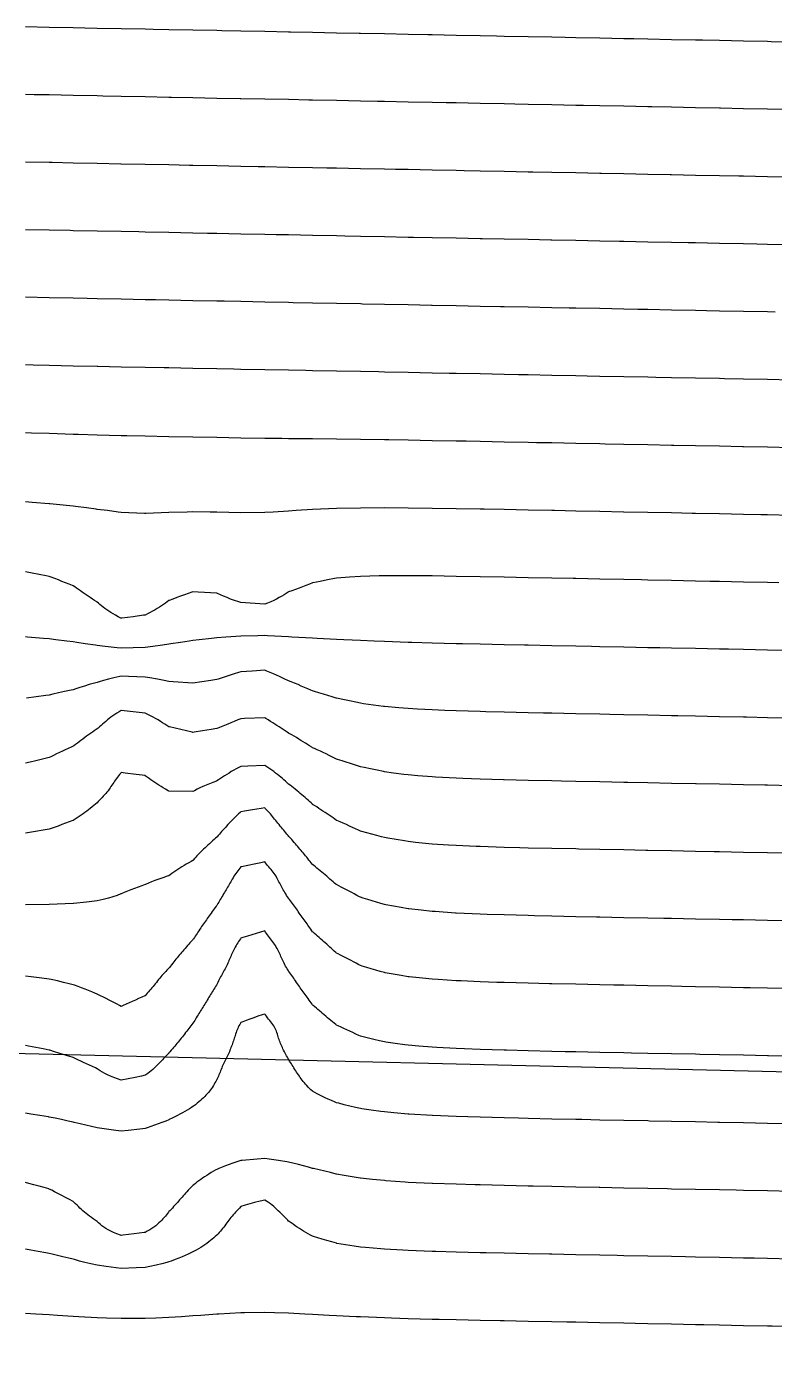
# Model space of a CAD drawing. Header units: metres. Extents: x 2418 to 4584, y 40 to 163.
# Drawn here: x 3365.9 to 3433.6, y 40 to 161.8 of the extents above; entities that cross this region are included whole.
import ezdxf

# ---------------------------------------------------------------- set-up
doc = ezdxf.new("R2010")
doc.units = ezdxf.units.M
for name, color, linetype in [('Contour_Level_10', 7, 'Continuous'), ('Contour_Level_11', 7, 'Continuous'), ('Contour_Level_12', 7, 'Continuous'), ('Contour_Level_13', 7, 'Continuous'), ('Contour_Level_14', 7, 'Continuous'), ('Contour_Level_15', 7, 'Continuous'), ('Contour_Level_16', 7, 'Continuous'), ('Contour_Level_17', 7, 'Continuous'), ('Contour_Level_18', 7, 'Continuous'), ('Contour_Level_19', 7, 'Continuous'), ('Contour_Level_20', 7, 'Continuous'), ('Contour_Level_21', 7, 'Continuous'), ('Contour_Level_22', 7, 'Continuous'), ('Contour_Level_23', 7, 'Continuous'), ('Contour_Level_24', 7, 'Continuous'), ('Contour_Level_5', 7, 'Continuous'), ('Contour_Level_6', 7, 'Continuous'), ('Contour_Level_7', 7, 'Continuous'), ('Contour_Level_8', 7, 'Continuous'), ('Contour_Level_9', 7, 'Continuous')]:
    doc.layers.add(name, color=color, linetype=linetype)

msp = doc.modelspace()

# ---------------------------------------------------------------- linework, layer by layer
at = {"layer": 'Contour_Level_10'}
msp.add_lwpolyline([(3435.12, 129.76), (3432.96, 129.8), (3430.79, 129.85), (3429.07, 129.88), (3428.62, 129.89), (3426.45, 129.93), (3424.28, 129.97), (3422.85, 130), (3422.12, 130.02), (3419.95, 130.06), (3417.78, 130.1), (3416.63, 130.13), (3415.61, 130.15), (3413.44, 130.19), (3411.28, 130.23), (3410.4, 130.25), (3409.11, 130.27), (3406.94, 130.32), (3404.77, 130.36), (3404.12, 130.37), (3402.6, 130.4), (3400.43, 130.44), (3398.27, 130.49), (3397.72, 130.5), (3396.1, 130.53), (3393.93, 130.57), (3391.76, 130.61), (3391.15, 130.62), (3389.59, 130.65), (3387.43, 130.69), (3385.26, 130.73), (3384.62, 130.74), (3383.09, 130.77), (3380.92, 130.81), (3378.75, 130.86), (3378.32, 130.86), (3376.59, 130.9), (3374.42, 130.94), (3372.31, 130.99), (3372.25, 130.99), (3370.08, 131.03), (3367.91, 131.08), (3366.46, 131.11), (3365.75, 131.13)], dxfattribs=at)
at = {"layer": 'Contour_Level_11'}
msp.add_lwpolyline([(3435.12, 123.64), (3432.96, 123.68), (3430.79, 123.72), (3430.71, 123.72), (3428.62, 123.77), (3426.45, 123.81), (3424.49, 123.85), (3424.28, 123.85), (3422.12, 123.89), (3419.95, 123.94), (3418.27, 123.97), (3417.78, 123.98), (3415.61, 124.02), (3413.44, 124.07), (3412.03, 124.09), (3411.28, 124.11), (3409.11, 124.15), (3406.94, 124.19), (3405.67, 124.22), (3404.77, 124.23), (3402.6, 124.27), (3400.43, 124.31), (3398.67, 124.34), (3398.27, 124.35), (3396.1, 124.38), (3393.93, 124.41), (3391.76, 124.43), (3389.59, 124.45), (3388.96, 124.46), (3387.43, 124.48), (3385.26, 124.51), (3383.09, 124.55), (3380.92, 124.59), (3380.9, 124.59), (3378.75, 124.62), (3376.59, 124.67), (3374.94, 124.71), (3374.42, 124.72), (3372.25, 124.78), (3370.52, 124.83), (3370.08, 124.84), (3367.91, 124.91), (3366.29, 124.95), (3365.75, 124.97)], dxfattribs=at)
at = {"layer": 'Contour_Level_12'}
msp.add_lwpolyline([(3435.12, 117.51), (3432.96, 117.56), (3432.36, 117.57), (3430.79, 117.6), (3428.62, 117.64), (3426.45, 117.68), (3426.14, 117.69), (3424.28, 117.73), (3422.12, 117.77), (3419.95, 117.81), (3419.92, 117.81), (3417.78, 117.86), (3415.61, 117.9), (3413.68, 117.94), (3413.44, 117.94), (3411.28, 117.98), (3409.11, 118.03), (3407.29, 118.06), (3406.94, 118.07), (3404.77, 118.11), (3402.6, 118.14), (3400.43, 118.17), (3398.27, 118.18), (3396.1, 118.17), (3393.93, 118.12), (3392.48, 118.06), (3391.76, 118.03), (3390.28, 117.94), (3389.59, 117.89), (3388.19, 117.81), (3387.43, 117.77), (3385.26, 117.75), (3383.09, 117.81), (3382.49, 117.81), (3380.92, 117.83), (3380.39, 117.81), (3378.75, 117.77), (3376.66, 117.69), (3376.59, 117.69), (3376.52, 117.69), (3374.42, 117.78), (3374.14, 117.81), (3373.19, 117.94), (3372.25, 118.05), (3372.16, 118.06), (3371.27, 118.18), (3370.3, 118.31), (3370.08, 118.33), (3369.18, 118.43), (3367.97, 118.55), (3367.91, 118.56), (3366.35, 118.68), (3365.75, 118.72)], dxfattribs=at)
at = {"layer": 'Contour_Level_13'}
msp.add_lwpolyline([(3434, 111.41), (3432.96, 111.43), (3430.79, 111.47), (3428.62, 111.52), (3427.78, 111.53), (3426.45, 111.56), (3424.28, 111.6), (3422.12, 111.65), (3421.56, 111.66), (3419.95, 111.69), (3417.78, 111.73), (3415.61, 111.78), (3415.35, 111.78), (3413.44, 111.82), (3411.28, 111.86), (3409.11, 111.9), (3409.1, 111.9), (3406.94, 111.95), (3404.77, 111.98), (3402.6, 112.02), (3401.84, 112.03), (3400.43, 112.04), (3398.27, 112.04), (3397.79, 112.03), (3396.1, 111.98), (3395.09, 111.9), (3393.93, 111.81), (3393.76, 111.78), (3393.1, 111.66), (3392.45, 111.53), (3391.78, 111.41), (3391.76, 111.41), (3391.47, 111.29), (3391.16, 111.17), (3390.85, 111.04), (3390.53, 110.92), (3390.21, 110.8), (3389.88, 110.67), (3389.59, 110.57), (3389.56, 110.55), (3389.37, 110.43), (3389.18, 110.3), (3388.97, 110.18), (3388.74, 110.06), (3388.5, 109.93), (3388.25, 109.81), (3387.97, 109.69), (3387.67, 109.56), (3387.43, 109.47), (3386.11, 109.56), (3385.26, 109.63), (3385.07, 109.69), (3384.68, 109.81), (3384.33, 109.93), (3384.01, 110.06), (3383.7, 110.18), (3383.41, 110.3), (3383.14, 110.43), (3383.09, 110.45), (3381.41, 110.55), (3380.92, 110.58), (3380.83, 110.55), (3380.49, 110.43), (3380.15, 110.3), (3379.81, 110.18), (3379.46, 110.06), (3379.11, 109.93), (3378.76, 109.81), (3378.75, 109.81), (3378.59, 109.69), (3378.43, 109.56), (3378.25, 109.44), (3378.07, 109.32), (3377.89, 109.2), (3377.69, 109.07), (3377.49, 108.95), (3377.27, 108.83), (3377.04, 108.7), (3376.8, 108.58), (3376.59, 108.48), (3376.45, 108.46), (3375.5, 108.33), (3374.48, 108.21), (3374.42, 108.2), (3374.4, 108.21), (3374.15, 108.33), (3373.91, 108.46), (3373.69, 108.58), (3373.49, 108.7), (3373.29, 108.83), (3373.11, 108.95), (3372.95, 109.07), (3372.79, 109.2), (3372.64, 109.32), (3372.5, 109.44), (3372.36, 109.56), (3372.25, 109.66), (3372.21, 109.69), (3372.01, 109.81), (3371.81, 109.93), (3371.62, 110.06), (3371.44, 110.18), (3371.26, 110.3), (3371.08, 110.43), (3370.9, 110.55), (3370.73, 110.67), (3370.56, 110.8), (3370.39, 110.92), (3370.22, 111.04), (3370.08, 111.14), (3370.01, 111.17), (3369.7, 111.29), (3369.38, 111.41), (3369.06, 111.53), (3368.74, 111.66), (3368.42, 111.78), (3368.09, 111.9), (3367.91, 111.97), (3367.62, 112.03), (3367, 112.15), (3366.37, 112.27), (3365.75, 112.39)], dxfattribs=at)
at = {"layer": 'Contour_Level_14'}
msp.add_lwpolyline([(3435.12, 105.27), (3432.96, 105.31), (3430.79, 105.35), (3429.42, 105.38), (3428.62, 105.39), (3426.45, 105.44), (3424.28, 105.48), (3423.21, 105.5), (3422.12, 105.52), (3419.95, 105.57), (3417.78, 105.61), (3417.02, 105.62), (3415.61, 105.65), (3413.44, 105.7), (3411.28, 105.74), (3410.95, 105.75), (3409.11, 105.79), (3406.94, 105.83), (3405.34, 105.87), (3404.77, 105.88), (3402.6, 105.94), (3400.75, 105.99), (3400.43, 106), (3398.27, 106.08), (3397.33, 106.12), (3396.1, 106.17), (3394.6, 106.24), (3393.93, 106.27), (3392.19, 106.36), (3391.76, 106.38), (3389.89, 106.49), (3389.59, 106.5), (3387.68, 106.61), (3387.43, 106.62), (3386.79, 106.61), (3385.26, 106.58), (3383.91, 106.49), (3383.09, 106.41), (3382.61, 106.36), (3381.5, 106.24), (3380.92, 106.17), (3380.58, 106.12), (3379.79, 105.99), (3378.92, 105.87), (3378.75, 105.85), (3378.16, 105.75), (3377.3, 105.62), (3376.59, 105.54), (3375.5, 105.5), (3374.42, 105.47), (3374.06, 105.5), (3372.98, 105.62), (3372.25, 105.73), (3372.1, 105.75), (3371.17, 105.87), (3370.4, 105.99), (3370.08, 106.05), (3369.49, 106.12), (3368.5, 106.24), (3367.91, 106.32), (3367.38, 106.36), (3365.94, 106.49), (3365.75, 106.5)], dxfattribs=at)
at = {"layer": 'Contour_Level_15'}
msp.add_lwpolyline([(3435.12, 99.14), (3432.96, 99.18), (3431.06, 99.22), (3430.79, 99.23), (3428.62, 99.27), (3426.45, 99.31), (3424.85, 99.35), (3424.28, 99.36), (3422.12, 99.4), (3419.95, 99.44), (3418.67, 99.47), (3417.78, 99.49), (3415.61, 99.53), (3413.44, 99.58), (3412.69, 99.59), (3411.28, 99.62), (3409.11, 99.67), (3407.46, 99.71), (3406.94, 99.73), (3404.77, 99.8), (3403.73, 99.84), (3402.6, 99.88), (3401.25, 99.96), (3400.43, 100.01), (3399.56, 100.08), (3398.27, 100.2), (3398.18, 100.21), (3397.28, 100.33), (3396.36, 100.45), (3396.1, 100.49), (3395.69, 100.58), (3395.11, 100.7), (3394.51, 100.82), (3393.93, 100.94), (3393.91, 100.95), (3393.54, 101.07), (3393.15, 101.19), (3392.75, 101.32), (3392.34, 101.44), (3391.92, 101.56), (3391.76, 101.61), (3391.59, 101.68), (3391.32, 101.81), (3391.04, 101.93), (3390.74, 102.05), (3390.44, 102.18), (3390.13, 102.3), (3389.81, 102.42), (3389.59, 102.51), (3389.51, 102.55), (3389.26, 102.67), (3389.01, 102.79), (3388.75, 102.92), (3388.49, 103.04), (3388.21, 103.16), (3387.92, 103.29), (3387.61, 103.41), (3387.43, 103.48), (3386.28, 103.41), (3385.26, 103.35), (3385.06, 103.29), (3384.67, 103.16), (3384.29, 103.04), (3383.92, 102.92), (3383.56, 102.79), (3383.2, 102.67), (3383.09, 102.63), (3382.53, 102.55), (3381.73, 102.42), (3380.92, 102.3), (3379.14, 102.42), (3378.75, 102.45), (3378.32, 102.55), (3377.71, 102.67), (3377.03, 102.79), (3376.59, 102.86), (3375.1, 102.92), (3374.42, 102.94), (3374.31, 102.92), (3373.76, 102.79), (3373.27, 102.67), (3372.83, 102.55), (3372.44, 102.42), (3372.25, 102.36), (3372, 102.3), (3371.52, 102.18), (3371.09, 102.05), (3370.69, 101.93), (3370.32, 101.81), (3370.08, 101.72), (3369.89, 101.68), (3369.3, 101.56), (3368.76, 101.44), (3368.24, 101.32), (3367.91, 101.23), (3367.61, 101.19), (3366.71, 101.07), (3365.85, 100.95)], dxfattribs=at)
at = {"layer": 'Contour_Level_16'}
msp.add_lwpolyline([(3435.12, 93.02), (3432.96, 93.06), (3432.71, 93.07), (3430.79, 93.1), (3428.62, 93.15), (3426.49, 93.19), (3426.45, 93.19), (3424.28, 93.23), (3422.12, 93.28), (3420.31, 93.31), (3419.95, 93.32), (3417.78, 93.36), (3415.61, 93.41), (3414.32, 93.44), (3413.44, 93.45), (3411.28, 93.5), (3409.11, 93.56), (3409.06, 93.56), (3406.94, 93.62), (3405.36, 93.68), (3404.77, 93.7), (3402.9, 93.8), (3402.6, 93.82), (3401.29, 93.93), (3400.43, 94), (3400.03, 94.05), (3399.09, 94.17), (3398.27, 94.28), (3398.18, 94.3), (3397.6, 94.42), (3397.02, 94.54), (3396.42, 94.67), (3396.1, 94.73), (3395.93, 94.79), (3395.56, 94.91), (3395.19, 95.04), (3394.81, 95.16), (3394.43, 95.28), (3394.03, 95.41), (3393.93, 95.44), (3393.75, 95.53), (3393.5, 95.65), (3393.25, 95.77), (3392.99, 95.9), (3392.73, 96.02), (3392.47, 96.14), (3392.19, 96.27), (3391.92, 96.39), (3391.76, 96.46), (3391.68, 96.51), (3391.49, 96.64), (3391.3, 96.76), (3391.11, 96.88), (3390.91, 97.01), (3390.71, 97.13), (3390.5, 97.25), (3390.29, 97.38), (3390.08, 97.5), (3389.87, 97.62), (3389.65, 97.74), (3389.59, 97.78), (3389.46, 97.87), (3389.27, 97.99), (3389.09, 98.11), (3388.9, 98.24), (3388.72, 98.36), (3388.53, 98.48), (3388.34, 98.61), (3388.15, 98.73), (3387.95, 98.85), (3387.75, 98.98), (3387.54, 99.1), (3387.43, 99.17), (3385.59, 99.1), (3385.26, 99.09), (3384.98, 98.98), (3384.67, 98.85), (3384.37, 98.73), (3384.07, 98.61), (3383.77, 98.48), (3383.48, 98.36), (3383.19, 98.24), (3383.09, 98.2), (3382.56, 98.11), (3381.78, 97.99), (3381.03, 97.87), (3380.92, 97.85), (3380.85, 97.87), (3380.34, 97.99), (3379.83, 98.11), (3379.32, 98.24), (3378.8, 98.36), (3378.75, 98.37), (3378.57, 98.48), (3378.37, 98.61), (3378.17, 98.73), (3377.97, 98.85), (3377.76, 98.98), (3377.54, 99.1), (3377.32, 99.22), (3377.09, 99.35), (3376.85, 99.47), (3376.6, 99.59), (3376.59, 99.6), (3375.52, 99.71), (3374.42, 99.83), (3374.23, 99.71), (3374.03, 99.59), (3373.84, 99.47), (3373.66, 99.35), (3373.49, 99.22), (3373.32, 99.1), (3373.17, 98.98), (3373.02, 98.85), (3372.88, 98.73), (3372.74, 98.61), (3372.6, 98.48), (3372.46, 98.36), (3372.33, 98.24), (3372.25, 98.17), (3372.17, 98.11), (3371.99, 97.99), (3371.81, 97.87), (3371.63, 97.74), (3371.46, 97.62), (3371.29, 97.5), (3371.12, 97.38), (3370.95, 97.25), (3370.78, 97.13), (3370.62, 97.01), (3370.46, 96.88), (3370.3, 96.76), (3370.14, 96.64), (3370.08, 96.6), (3369.9, 96.51), (3369.63, 96.39), (3369.36, 96.27), (3369.1, 96.14), (3368.83, 96.02), (3368.57, 95.9), (3368.3, 95.77), (3368.04, 95.65), (3367.91, 95.59), (3367.66, 95.53), (3367.17, 95.41), (3366.68, 95.28), (3366.19, 95.16), (3365.75, 95.05)], dxfattribs=at)
at = {"layer": 'Contour_Level_17'}
msp.add_lwpolyline([(3434.35, 86.91), (3432.96, 86.94), (3430.79, 86.98), (3428.62, 87.02), (3428.13, 87.03), (3426.45, 87.07), (3424.28, 87.11), (3422.12, 87.15), (3421.94, 87.16), (3419.95, 87.2), (3417.78, 87.24), (3415.89, 87.28), (3415.61, 87.29), (3413.44, 87.33), (3411.28, 87.38), (3410.52, 87.4), (3409.11, 87.44), (3406.94, 87.51), (3406.57, 87.53), (3404.77, 87.6), (3404.06, 87.65), (3402.6, 87.74), (3402.3, 87.77), (3401.07, 87.89), (3400.43, 87.96), (3400.08, 88.02), (3399.33, 88.14), (3398.59, 88.26), (3398.27, 88.32), (3398.01, 88.39), (3397.57, 88.51), (3397.13, 88.63), (3396.68, 88.76), (3396.23, 88.88), (3396.1, 88.91), (3395.91, 89), (3395.64, 89.13), (3395.37, 89.25), (3395.09, 89.37), (3394.82, 89.5), (3394.54, 89.62), (3394.26, 89.74), (3393.97, 89.86), (3393.93, 89.88), (3393.78, 89.99), (3393.61, 90.11), (3393.43, 90.23), (3393.25, 90.36), (3393.07, 90.48), (3392.89, 90.6), (3392.7, 90.73), (3392.52, 90.85), (3392.33, 90.97), (3392.13, 91.1), (3391.94, 91.22), (3391.76, 91.33), (3391.75, 91.34), (3391.62, 91.47), (3391.49, 91.59), (3391.35, 91.71), (3391.22, 91.83), (3391.08, 91.96), (3390.94, 92.08), (3390.79, 92.2), (3390.65, 92.33), (3390.5, 92.45), (3390.35, 92.57), (3390.19, 92.7), (3390.04, 92.82), (3389.88, 92.94), (3389.72, 93.07), (3389.59, 93.16), (3389.56, 93.19), (3389.43, 93.31), (3389.3, 93.44), (3389.16, 93.56), (3389.02, 93.68), (3388.88, 93.8), (3388.73, 93.93), (3388.57, 94.05), (3388.41, 94.17), (3388.24, 94.3), (3388.07, 94.42), (3387.89, 94.54), (3387.71, 94.67), (3387.53, 94.79), (3387.43, 94.86), (3385.88, 94.79), (3385.26, 94.76), (3385.08, 94.67), (3384.84, 94.54), (3384.62, 94.42), (3384.4, 94.3), (3384.19, 94.17), (3383.98, 94.05), (3383.79, 93.93), (3383.6, 93.8), (3383.42, 93.68), (3383.24, 93.56), (3383.09, 93.45), (3383.05, 93.44), (3382.73, 93.31), (3382.42, 93.19), (3382.12, 93.07), (3381.83, 92.94), (3381.56, 92.82), (3381.3, 92.7), (3381.05, 92.57), (3380.92, 92.51), (3378.75, 92.54), (3378.68, 92.57), (3378.45, 92.7), (3378.23, 92.82), (3378.03, 92.94), (3377.83, 93.07), (3377.64, 93.19), (3377.46, 93.31), (3377.28, 93.44), (3377.11, 93.56), (3376.95, 93.68), (3376.78, 93.8), (3376.61, 93.93), (3376.59, 93.95), (3375.79, 94.05), (3374.77, 94.17), (3374.42, 94.21), (3374.38, 94.17), (3374.27, 94.05), (3374.17, 93.93), (3374.08, 93.8), (3373.99, 93.68), (3373.91, 93.56), (3373.83, 93.44), (3373.75, 93.31), (3373.67, 93.19), (3373.59, 93.07), (3373.5, 92.94), (3373.41, 92.82), (3373.32, 92.7), (3373.23, 92.57), (3373.12, 92.45), (3373.02, 92.33), (3372.91, 92.2), (3372.8, 92.08), (3372.69, 91.96), (3372.58, 91.83), (3372.46, 91.71), (3372.35, 91.59), (3372.25, 91.48), (3372.24, 91.47), (3372.09, 91.34), (3371.94, 91.22), (3371.78, 91.1), (3371.62, 90.97), (3371.46, 90.85), (3371.3, 90.73), (3371.14, 90.6), (3370.97, 90.48), (3370.79, 90.36), (3370.62, 90.23), (3370.43, 90.11), (3370.25, 89.99), (3370.08, 89.88), (3370.04, 89.86), (3369.72, 89.74), (3369.39, 89.62), (3369.06, 89.5), (3368.71, 89.37), (3368.35, 89.25), (3367.99, 89.13), (3367.91, 89.1), (3367.36, 89), (3366.65, 88.88), (3365.93, 88.76), (3365.75, 88.73)], dxfattribs=at)
at = {"layer": 'Contour_Level_18'}
msp.add_lwpolyline([(3435.12, 80.77), (3432.96, 80.81), (3430.79, 80.86), (3429.77, 80.88), (3428.62, 80.9), (3426.45, 80.94), (3424.28, 80.99), (3423.57, 81), (3422.12, 81.03), (3419.95, 81.07), (3417.78, 81.12), (3417.47, 81.12), (3415.61, 81.16), (3413.44, 81.21), (3411.85, 81.25), (3411.28, 81.26), (3409.11, 81.32), (3407.56, 81.37), (3406.94, 81.39), (3404.77, 81.49), (3404.7, 81.49), (3402.86, 81.62), (3402.6, 81.63), (3401.61, 81.74), (3400.47, 81.86), (3400.43, 81.87), (3399.77, 81.98), (3399.09, 82.11), (3398.4, 82.23), (3398.27, 82.26), (3397.95, 82.35), (3397.55, 82.48), (3397.15, 82.6), (3396.75, 82.72), (3396.35, 82.85), (3396.1, 82.92), (3396.01, 82.97), (3395.78, 83.09), (3395.54, 83.22), (3395.31, 83.34), (3395.07, 83.46), (3394.84, 83.59), (3394.6, 83.71), (3394.36, 83.83), (3394.13, 83.95), (3393.93, 84.06), (3393.91, 84.08), (3393.76, 84.2), (3393.62, 84.32), (3393.48, 84.45), (3393.33, 84.57), (3393.19, 84.69), (3393.04, 84.82), (3392.9, 84.94), (3392.75, 85.06), (3392.6, 85.19), (3392.46, 85.31), (3392.31, 85.43), (3392.16, 85.56), (3392.01, 85.68), (3391.86, 85.8), (3391.76, 85.88), (3391.73, 85.92), (3391.63, 86.05), (3391.53, 86.17), (3391.43, 86.29), (3391.33, 86.42), (3391.23, 86.54), (3391.13, 86.66), (3391.03, 86.79), (3390.93, 86.91), (3390.83, 87.03), (3390.72, 87.16), (3390.62, 87.28), (3390.52, 87.4), (3390.41, 87.53), (3390.3, 87.65), (3390.2, 87.77), (3390.09, 87.89), (3389.98, 88.02), (3389.87, 88.14), (3389.75, 88.26), (3389.64, 88.39), (3389.59, 88.43), (3389.54, 88.51), (3389.44, 88.63), (3389.35, 88.76), (3389.25, 88.88), (3389.15, 89), (3389.04, 89.13), (3388.94, 89.25), (3388.83, 89.37), (3388.73, 89.5), (3388.62, 89.62), (3388.52, 89.74), (3388.42, 89.86), (3388.32, 89.99), (3388.23, 90.11), (3388.13, 90.23), (3388.03, 90.36), (3387.94, 90.48), (3387.83, 90.6), (3387.72, 90.73), (3387.6, 90.85), (3387.48, 90.97), (3387.43, 91.02), (3387.11, 90.97), (3386.31, 90.85), (3385.58, 90.73), (3385.26, 90.67), (3385.19, 90.6), (3385.05, 90.48), (3384.93, 90.36), (3384.8, 90.23), (3384.68, 90.11), (3384.56, 89.99), (3384.44, 89.86), (3384.32, 89.74), (3384.2, 89.62), (3384.09, 89.5), (3383.97, 89.37), (3383.86, 89.25), (3383.74, 89.13), (3383.63, 89), (3383.52, 88.88), (3383.42, 88.76), (3383.32, 88.63), (3383.22, 88.51), (3383.12, 88.39), (3383.09, 88.35), (3382.98, 88.26), (3382.84, 88.14), (3382.69, 88.02), (3382.55, 87.89), (3382.41, 87.77), (3382.28, 87.65), (3382.15, 87.53), (3382.02, 87.4), (3381.89, 87.28), (3381.76, 87.16), (3381.64, 87.03), (3381.52, 86.91), (3381.4, 86.79), (3381.29, 86.66), (3381.17, 86.54), (3381.06, 86.42), (3380.95, 86.29), (3380.92, 86.26), (3380.76, 86.17), (3380.54, 86.05), (3380.32, 85.92), (3380.12, 85.8), (3379.92, 85.68), (3379.73, 85.56), (3379.54, 85.43), (3379.37, 85.31), (3379.19, 85.19), (3379.02, 85.06), (3378.86, 84.94), (3378.75, 84.86), (3378.6, 84.82), (3378.2, 84.69), (3377.82, 84.57), (3377.48, 84.45), (3377.17, 84.32), (3376.89, 84.2), (3376.63, 84.08), (3376.59, 84.06), (3376.3, 83.95), (3375.96, 83.83), (3375.63, 83.71), (3375.31, 83.59), (3375.01, 83.46), (3374.7, 83.34), (3374.42, 83.22), (3374.4, 83.22), (3374.06, 83.09), (3373.68, 82.97), (3373.26, 82.85), (3372.79, 82.72), (3372.26, 82.6), (3372.25, 82.6), (3371.27, 82.48), (3370.09, 82.35), (3370.08, 82.35), (3367.91, 82.26), (3365.75, 82.23)], dxfattribs=at)
at = {"layer": 'Contour_Level_19'}
msp.add_lwpolyline([(3435.12, 74.65), (3432.96, 74.69), (3431.41, 74.72), (3430.79, 74.73), (3428.62, 74.78), (3426.45, 74.82), (3425.21, 74.84), (3424.28, 74.86), (3422.12, 74.91), (3419.95, 74.95), (3419.05, 74.97), (3417.78, 74.99), (3415.61, 75.04), (3413.44, 75.08), (3413.21, 75.09), (3411.28, 75.13), (3409.11, 75.19), (3408.45, 75.21), (3406.94, 75.26), (3405.21, 75.34), (3404.77, 75.36), (3403.13, 75.46), (3402.6, 75.49), (3401.72, 75.58), (3400.52, 75.71), (3400.43, 75.71), (3399.77, 75.83), (3399.05, 75.95), (3398.34, 76.08), (3398.27, 76.09), (3397.89, 76.2), (3397.48, 76.32), (3397.07, 76.44), (3396.66, 76.57), (3396.25, 76.69), (3396.1, 76.74), (3395.95, 76.81), (3395.71, 76.94), (3395.47, 77.06), (3395.24, 77.18), (3395, 77.31), (3394.77, 77.43), (3394.53, 77.55), (3394.3, 77.68), (3394.07, 77.8), (3393.93, 77.87), (3393.87, 77.92), (3393.73, 78.05), (3393.59, 78.17), (3393.46, 78.29), (3393.32, 78.41), (3393.18, 78.54), (3393.04, 78.66), (3392.9, 78.78), (3392.76, 78.91), (3392.63, 79.03), (3392.49, 79.15), (3392.35, 79.28), (3392.21, 79.4), (3392.08, 79.52), (3391.94, 79.65), (3391.8, 79.77), (3391.76, 79.8), (3391.7, 79.89), (3391.61, 80.02), (3391.52, 80.14), (3391.43, 80.26), (3391.34, 80.38), (3391.26, 80.51), (3391.17, 80.63), (3391.08, 80.75), (3390.99, 80.88), (3390.9, 81), (3390.82, 81.12), (3390.73, 81.25), (3390.64, 81.37), (3390.55, 81.49), (3390.46, 81.62), (3390.38, 81.74), (3390.29, 81.86), (3390.2, 81.98), (3390.11, 82.11), (3390.02, 82.23), (3389.93, 82.35), (3389.84, 82.48), (3389.75, 82.6), (3389.66, 82.72), (3389.59, 82.81), (3389.57, 82.85), (3389.49, 82.97), (3389.41, 83.09), (3389.34, 83.22), (3389.26, 83.34), (3389.18, 83.46), (3389.11, 83.59), (3389.04, 83.71), (3388.97, 83.83), (3388.9, 83.95), (3388.84, 84.08), (3388.78, 84.2), (3388.71, 84.32), (3388.65, 84.45), (3388.59, 84.57), (3388.52, 84.69), (3388.45, 84.82), (3388.37, 84.94), (3388.28, 85.06), (3388.19, 85.19), (3388.1, 85.31), (3388, 85.43), (3387.9, 85.56), (3387.79, 85.68), (3387.69, 85.8), (3387.59, 85.92), (3387.49, 86.05), (3387.43, 86.12), (3387.06, 86.05), (3386.46, 85.92), (3385.88, 85.8), (3385.33, 85.68), (3385.26, 85.66), (3385.17, 85.56), (3385.08, 85.43), (3384.98, 85.31), (3384.89, 85.19), (3384.8, 85.06), (3384.72, 84.94), (3384.63, 84.82), (3384.56, 84.69), (3384.48, 84.57), (3384.41, 84.45), (3384.34, 84.32), (3384.27, 84.2), (3384.2, 84.08), (3384.13, 83.95), (3384.06, 83.83), (3383.99, 83.71), (3383.92, 83.59), (3383.85, 83.46), (3383.78, 83.34), (3383.7, 83.22), (3383.63, 83.09), (3383.55, 82.97), (3383.48, 82.85), (3383.4, 82.72), (3383.33, 82.6), (3383.26, 82.48), (3383.19, 82.35), (3383.12, 82.23), (3383.09, 82.18), (3383.03, 82.11), (3382.94, 81.98), (3382.85, 81.86), (3382.76, 81.74), (3382.67, 81.62), (3382.58, 81.49), (3382.49, 81.37), (3382.4, 81.25), (3382.31, 81.12), (3382.22, 81), (3382.14, 80.88), (3382.05, 80.75), (3381.97, 80.63), (3381.88, 80.51), (3381.8, 80.38), (3381.71, 80.26), (3381.63, 80.14), (3381.54, 80.02), (3381.46, 79.89), (3381.38, 79.77), (3381.3, 79.65), (3381.21, 79.52), (3381.13, 79.4), (3381.05, 79.28), (3380.97, 79.15), (3380.92, 79.08), (3380.88, 79.03), (3380.76, 78.91), (3380.65, 78.78), (3380.54, 78.66), (3380.43, 78.54), (3380.32, 78.41), (3380.21, 78.29), (3380.1, 78.17), (3380, 78.05), (3379.89, 77.92), (3379.79, 77.8), (3379.69, 77.68), (3379.58, 77.55), (3379.48, 77.43), (3379.38, 77.31), (3379.28, 77.18), (3379.19, 77.06), (3379.09, 76.94), (3378.99, 76.81), (3378.9, 76.69), (3378.8, 76.57), (3378.75, 76.51), (3378.69, 76.44), (3378.57, 76.32), (3378.46, 76.2), (3378.34, 76.08), (3378.23, 75.95), (3378.12, 75.83), (3378.02, 75.71), (3377.91, 75.58), (3377.81, 75.46), (3377.71, 75.34), (3377.61, 75.21), (3377.51, 75.09), (3377.41, 74.97), (3377.31, 74.84), (3377.21, 74.72), (3377.11, 74.6), (3377, 74.47), (3376.9, 74.35), (3376.79, 74.23), (3376.68, 74.11), (3376.59, 73.99), (3376.57, 73.98), (3376.29, 73.86), (3376, 73.74), (3375.71, 73.61), (3375.42, 73.49), (3375.14, 73.37), (3374.87, 73.24), (3374.6, 73.12), (3374.42, 73.03), (3374.27, 73.12), (3374.05, 73.24), (3373.82, 73.37), (3373.58, 73.49), (3373.33, 73.61), (3373.07, 73.74), (3372.82, 73.86), (3372.56, 73.98), (3372.31, 74.11), (3372.25, 74.13), (3372.03, 74.23), (3371.75, 74.35), (3371.45, 74.47), (3371.15, 74.6), (3370.84, 74.72), (3370.52, 74.84), (3370.19, 74.97), (3370.08, 75), (3369.72, 75.09), (3369.19, 75.21), (3368.65, 75.34), (3368.08, 75.46), (3367.91, 75.49), (3367.24, 75.58), (3366.27, 75.71), (3365.75, 75.77)], dxfattribs=at)
at = {"layer": 'Contour_Level_20'}
msp.add_lwpolyline([(3435.12, 68.52), (3433.05, 68.56), (3432.96, 68.57), (3430.79, 68.61), (3428.62, 68.65), (3426.84, 68.69), (3426.45, 68.7), (3424.28, 68.74), (3422.12, 68.78), (3420.66, 68.81), (3419.95, 68.82), (3417.78, 68.87), (3415.61, 68.91), (3414.64, 68.93), (3413.44, 68.96), (3411.28, 69.01), (3409.31, 69.06), (3409.11, 69.06), (3406.94, 69.13), (3405.52, 69.18), (3404.77, 69.21), (3403.01, 69.3), (3402.6, 69.33), (3401.39, 69.43), (3400.43, 69.51), (3400.13, 69.55), (3399.25, 69.67), (3398.38, 69.8), (3398.27, 69.81), (3397.82, 69.92), (3397.32, 70.04), (3396.83, 70.17), (3396.34, 70.29), (3396.1, 70.35), (3395.96, 70.41), (3395.68, 70.53), (3395.41, 70.66), (3395.14, 70.78), (3394.87, 70.9), (3394.6, 71.03), (3394.34, 71.15), (3394.08, 71.27), (3393.93, 71.34), (3393.86, 71.4), (3393.71, 71.52), (3393.56, 71.64), (3393.41, 71.77), (3393.26, 71.89), (3393.11, 72.01), (3392.96, 72.14), (3392.82, 72.26), (3392.67, 72.38), (3392.53, 72.5), (3392.38, 72.63), (3392.24, 72.75), (3392.1, 72.87), (3391.96, 73), (3391.82, 73.12), (3391.76, 73.17), (3391.71, 73.24), (3391.62, 73.37), (3391.53, 73.49), (3391.44, 73.61), (3391.35, 73.74), (3391.26, 73.86), (3391.17, 73.98), (3391.08, 74.11), (3391, 74.23), (3390.91, 74.35), (3390.82, 74.47), (3390.74, 74.6), (3390.65, 74.72), (3390.56, 74.84), (3390.48, 74.97), (3390.39, 75.09), (3390.31, 75.21), (3390.22, 75.34), (3390.13, 75.46), (3390.05, 75.58), (3389.96, 75.71), (3389.87, 75.83), (3389.79, 75.95), (3389.7, 76.08), (3389.62, 76.2), (3389.59, 76.23), (3389.54, 76.32), (3389.46, 76.44), (3389.39, 76.57), (3389.32, 76.69), (3389.25, 76.81), (3389.18, 76.94), (3389.12, 77.06), (3389.06, 77.18), (3389, 77.31), (3388.94, 77.43), (3388.89, 77.55), (3388.84, 77.68), (3388.78, 77.8), (3388.73, 77.92), (3388.67, 78.05), (3388.61, 78.17), (3388.54, 78.29), (3388.47, 78.41), (3388.39, 78.54), (3388.31, 78.66), (3388.22, 78.78), (3388.13, 78.91), (3388.04, 79.03), (3387.94, 79.15), (3387.85, 79.28), (3387.76, 79.4), (3387.67, 79.52), (3387.58, 79.65), (3387.5, 79.77), (3387.43, 79.89), (3387.43, 79.89), (3387.42, 79.89), (3387.05, 79.77), (3386.66, 79.65), (3386.26, 79.52), (3385.85, 79.4), (3385.45, 79.28), (3385.26, 79.22), (3385.22, 79.15), (3385.13, 79.03), (3385.05, 78.91), (3384.98, 78.78), (3384.9, 78.66), (3384.83, 78.54), (3384.75, 78.41), (3384.69, 78.29), (3384.62, 78.17), (3384.56, 78.05), (3384.51, 77.92), (3384.45, 77.8), (3384.4, 77.68), (3384.34, 77.55), (3384.29, 77.43), (3384.24, 77.31), (3384.18, 77.18), (3384.13, 77.06), (3384.07, 76.94), (3384.01, 76.81), (3383.95, 76.69), (3383.89, 76.57), (3383.83, 76.44), (3383.76, 76.32), (3383.7, 76.2), (3383.63, 76.08), (3383.57, 75.95), (3383.5, 75.83), (3383.43, 75.71), (3383.37, 75.58), (3383.31, 75.46), (3383.24, 75.34), (3383.18, 75.21), (3383.12, 75.09), (3383.09, 75.03), (3383.05, 74.97), (3382.97, 74.84), (3382.9, 74.72), (3382.82, 74.6), (3382.75, 74.47), (3382.67, 74.35), (3382.6, 74.23), (3382.52, 74.11), (3382.45, 73.98), (3382.37, 73.86), (3382.3, 73.74), (3382.22, 73.61), (3382.15, 73.49), (3382.07, 73.37), (3382, 73.24), (3381.92, 73.12), (3381.84, 73), (3381.77, 72.87), (3381.69, 72.75), (3381.62, 72.63), (3381.54, 72.5), (3381.46, 72.38), (3381.39, 72.26), (3381.31, 72.14), (3381.23, 72.01), (3381.16, 71.89), (3381.08, 71.77), (3381, 71.64), (3380.92, 71.52), (3380.92, 71.52), (3380.83, 71.4), (3380.74, 71.27), (3380.64, 71.15), (3380.55, 71.03), (3380.45, 70.9), (3380.36, 70.78), (3380.26, 70.66), (3380.16, 70.53), (3380.07, 70.41), (3379.97, 70.29), (3379.87, 70.17), (3379.77, 70.04), (3379.67, 69.92), (3379.57, 69.8), (3379.47, 69.67), (3379.37, 69.55), (3379.27, 69.43), (3379.16, 69.3), (3379.06, 69.18), (3378.95, 69.06), (3378.84, 68.93), (3378.75, 68.84), (3378.73, 68.81), (3378.61, 68.69), (3378.5, 68.56), (3378.38, 68.44), (3378.27, 68.32), (3378.16, 68.2), (3378.04, 68.07), (3377.93, 67.95), (3377.81, 67.83), (3377.69, 67.7), (3377.57, 67.58), (3377.44, 67.46), (3377.3, 67.33), (3377.15, 67.21), (3377, 67.09), (3376.83, 66.96), (3376.65, 66.84), (3376.59, 66.8), (3376.25, 66.72), (3375.68, 66.59), (3375.05, 66.47), (3374.42, 66.36), (3374.09, 66.47), (3373.75, 66.59), (3373.45, 66.72), (3373.19, 66.84), (3372.95, 66.96), (3372.73, 67.09), (3372.52, 67.21), (3372.34, 67.33), (3372.25, 67.39), (3372.1, 67.46), (3371.82, 67.58), (3371.55, 67.7), (3371.28, 67.83), (3371.02, 67.95), (3370.77, 68.07), (3370.51, 68.2), (3370.26, 68.32), (3370.08, 68.41), (3369.97, 68.44), (3369.56, 68.56), (3369.16, 68.69), (3368.77, 68.81), (3368.37, 68.93), (3367.97, 69.06), (3367.91, 69.08), (3367.35, 69.18), (3366.69, 69.3), (3366.02, 69.43), (3365.75, 69.48)], dxfattribs=at)
at = {"layer": 'Contour_Level_21'}
for points in [[(2418.3, 91.48), (4565.81, 40)], [(3434.7, 62.41), (3432.96, 62.44), (3430.79, 62.49), (3428.62, 62.53), (3428.48, 62.53), (3426.45, 62.57), (3424.28, 62.61), (3422.28, 62.65), (3422.12, 62.66), (3419.95, 62.7), (3417.78, 62.74), (3416.15, 62.78), (3415.61, 62.79), (3413.44, 62.83), (3411.28, 62.88), (3410.42, 62.9), (3409.11, 62.93), (3406.94, 62.99), (3405.82, 63.02), (3404.77, 63.06), (3402.62, 63.15), (3402.6, 63.15), (3400.52, 63.27), (3400.43, 63.28), (3399.11, 63.39), (3398.27, 63.47), (3397.93, 63.52), (3397.07, 63.64), (3396.22, 63.76), (3396.1, 63.78), (3395.65, 63.89), (3395.13, 64.01), (3394.63, 64.13), (3394.14, 64.26), (3393.93, 64.31), (3393.76, 64.38), (3393.46, 64.5), (3393.18, 64.62), (3392.91, 64.75), (3392.65, 64.87), (3392.41, 64.99), (3392.17, 65.12), (3391.95, 65.24), (3391.76, 65.35), (3391.74, 65.36), (3391.6, 65.49), (3391.47, 65.61), (3391.35, 65.73), (3391.23, 65.86), (3391.12, 65.98), (3391.02, 66.1), (3390.92, 66.23), (3390.83, 66.35), (3390.73, 66.47), (3390.64, 66.59), (3390.56, 66.72), (3390.47, 66.84), (3390.39, 66.96), (3390.31, 67.09), (3390.23, 67.21), (3390.15, 67.33), (3390.07, 67.46), (3389.99, 67.58), (3389.91, 67.7), (3389.84, 67.83), (3389.76, 67.95), (3389.68, 68.07), (3389.6, 68.2), (3389.59, 68.21), (3389.54, 68.32), (3389.48, 68.44), (3389.41, 68.56), (3389.34, 68.69), (3389.28, 68.81), (3389.21, 68.93), (3389.14, 69.06), (3389.08, 69.18), (3389.02, 69.3), (3388.96, 69.43), (3388.91, 69.55), (3388.86, 69.67), (3388.81, 69.8), (3388.76, 69.92), (3388.72, 70.04), (3388.68, 70.17), (3388.64, 70.29), (3388.61, 70.41), (3388.57, 70.53), (3388.53, 70.66), (3388.48, 70.78), (3388.43, 70.9), (3388.37, 71.03), (3388.31, 71.15), (3388.24, 71.27), (3388.16, 71.4), (3388.07, 71.52), (3387.98, 71.64), (3387.88, 71.77), (3387.78, 71.89), (3387.68, 72.01), (3387.59, 72.14), (3387.49, 72.26), (3387.43, 72.34), (3387.18, 72.26), (3386.8, 72.14), (3386.44, 72.01), (3386.08, 71.89), (3385.74, 71.77), (3385.44, 71.64), (3385.26, 71.57), (3385.23, 71.52), (3385.16, 71.4), (3385.09, 71.27), (3385.03, 71.15), (3384.98, 71.03), (3384.92, 70.9), (3384.87, 70.78), (3384.83, 70.66), (3384.79, 70.53), (3384.74, 70.41), (3384.71, 70.29), (3384.67, 70.17), (3384.63, 70.04), (3384.59, 69.92), (3384.55, 69.8), (3384.51, 69.67), (3384.47, 69.55), (3384.42, 69.43), (3384.37, 69.3), (3384.32, 69.18), (3384.27, 69.06), (3384.22, 68.93), (3384.16, 68.81), (3384.1, 68.69), (3384.04, 68.56), (3383.98, 68.44), (3383.92, 68.32), (3383.86, 68.2), (3383.8, 68.07), (3383.74, 67.95), (3383.69, 67.83), (3383.63, 67.7), (3383.58, 67.58), (3383.53, 67.46), (3383.47, 67.33), (3383.42, 67.21), (3383.38, 67.09), (3383.33, 66.96), (3383.28, 66.84), (3383.23, 66.72), (3383.18, 66.59), (3383.13, 66.47), (3383.09, 66.39), (3383.07, 66.35), (3382.99, 66.23), (3382.92, 66.1), (3382.84, 65.98), (3382.77, 65.86), (3382.68, 65.73), (3382.6, 65.61), (3382.51, 65.49), (3382.41, 65.36), (3382.32, 65.24), (3382.21, 65.12), (3382.1, 64.99), (3381.99, 64.87), (3381.87, 64.75), (3381.74, 64.62), (3381.6, 64.5), (3381.46, 64.38), (3381.31, 64.26), (3381.15, 64.13), (3380.98, 64.01), (3380.92, 63.96), (3380.8, 63.89), (3380.6, 63.76), (3380.4, 63.64), (3380.19, 63.52), (3379.97, 63.39), (3379.74, 63.27), (3379.51, 63.15), (3379.27, 63.02), (3379.03, 62.9), (3378.78, 62.78), (3378.75, 62.76), (3378.46, 62.65), (3378.12, 62.53), (3377.78, 62.41), (3377.44, 62.29), (3377.1, 62.16), (3376.77, 62.04), (3376.59, 61.97), (3376.1, 61.92), (3375.06, 61.79), (3374.42, 61.72), (3373.93, 61.79), (3373.1, 61.92), (3372.25, 62.04), (3372.24, 62.04), (3371.74, 62.16), (3371.22, 62.29), (3370.7, 62.41), (3370.17, 62.53), (3370.08, 62.55), (3369.61, 62.65), (3369.02, 62.78), (3368.44, 62.9), (3367.91, 63.01), (3367.84, 63.02), (3367.04, 63.15), (3366.25, 63.27), (3365.75, 63.35)]]:
    msp.add_lwpolyline(points, dxfattribs=at)
at = {"layer": 'Contour_Level_22'}
msp.add_lwpolyline([(3435.12, 56.28), (3432.96, 56.32), (3430.79, 56.36), (3430.12, 56.38), (3428.62, 56.41), (3426.45, 56.45), (3424.28, 56.49), (3423.91, 56.5), (3422.12, 56.53), (3419.95, 56.58), (3417.78, 56.62), (3417.73, 56.62), (3415.61, 56.66), (3413.44, 56.71), (3411.74, 56.74), (3411.28, 56.75), (3409.11, 56.8), (3406.94, 56.86), (3406.49, 56.87), (3404.77, 56.92), (3402.63, 56.99), (3402.6, 56.99), (3400.43, 57.09), (3400.16, 57.11), (3398.39, 57.24), (3398.27, 57.25), (3397.2, 57.36), (3396.1, 57.48), (3396.07, 57.48), (3395.35, 57.61), (3394.61, 57.73), (3393.93, 57.84), (3393.89, 57.85), (3393.39, 57.98), (3392.88, 58.1), (3392.36, 58.22), (3391.83, 58.35), (3391.76, 58.36), (3391.39, 58.47), (3390.94, 58.59), (3390.47, 58.71), (3389.98, 58.84), (3389.59, 58.93), (3389.42, 58.96), (3388.66, 59.08), (3387.84, 59.21), (3387.43, 59.27), (3386.75, 59.21), (3385.37, 59.08), (3385.26, 59.07), (3384.91, 58.96), (3384.55, 58.84), (3384.21, 58.71), (3383.88, 58.59), (3383.56, 58.47), (3383.27, 58.35), (3383.09, 58.27), (3383, 58.22), (3382.78, 58.1), (3382.57, 57.98), (3382.37, 57.85), (3382.17, 57.73), (3381.98, 57.61), (3381.8, 57.48), (3381.63, 57.36), (3381.46, 57.24), (3381.29, 57.11), (3381.14, 56.99), (3380.99, 56.87), (3380.92, 56.82), (3380.85, 56.74), (3380.73, 56.62), (3380.61, 56.5), (3380.49, 56.38), (3380.38, 56.25), (3380.26, 56.13), (3380.15, 56.01), (3380.04, 55.88), (3379.94, 55.76), (3379.83, 55.64), (3379.72, 55.51), (3379.61, 55.39), (3379.51, 55.27), (3379.4, 55.14), (3379.29, 55.02), (3379.17, 54.9), (3379.06, 54.77), (3378.94, 54.65), (3378.82, 54.53), (3378.75, 54.47), (3378.71, 54.41), (3378.62, 54.28), (3378.53, 54.16), (3378.43, 54.04), (3378.32, 53.91), (3378.21, 53.79), (3378.1, 53.67), (3377.98, 53.54), (3377.84, 53.42), (3377.7, 53.3), (3377.55, 53.17), (3377.38, 53.05), (3377.2, 52.93), (3377.01, 52.8), (3376.79, 52.68), (3376.59, 52.57), (3376.49, 52.56), (3375.6, 52.44), (3374.58, 52.31), (3374.42, 52.29), (3374.37, 52.31), (3374.04, 52.44), (3373.74, 52.56), (3373.48, 52.68), (3373.24, 52.8), (3373.03, 52.93), (3372.84, 53.05), (3372.67, 53.17), (3372.52, 53.3), (3372.38, 53.42), (3372.25, 53.54), (3372.25, 53.55), (3372.07, 53.67), (3371.89, 53.79), (3371.72, 53.91), (3371.55, 54.04), (3371.4, 54.16), (3371.24, 54.28), (3371.1, 54.41), (3370.96, 54.53), (3370.82, 54.65), (3370.69, 54.77), (3370.56, 54.9), (3370.43, 55.02), (3370.3, 55.14), (3370.17, 55.27), (3370.08, 55.36), (3370.02, 55.39), (3369.79, 55.51), (3369.56, 55.64), (3369.33, 55.76), (3369.1, 55.88), (3368.86, 56.01), (3368.63, 56.13), (3368.39, 56.25), (3368.15, 56.38), (3367.91, 56.49), (3367.88, 56.5), (3367.44, 56.62), (3366.98, 56.74), (3366.52, 56.87), (3366.05, 56.99), (3365.75, 57.07)], dxfattribs=at)
at = {"layer": 'Contour_Level_23'}
msp.add_lwpolyline([(3435.12, 50.15), (3432.96, 50.2), (3431.76, 50.22), (3430.79, 50.24), (3428.62, 50.28), (3426.45, 50.32), (3425.55, 50.34), (3424.28, 50.37), (3422.12, 50.41), (3419.95, 50.45), (3419.34, 50.47), (3417.78, 50.5), (3415.61, 50.54), (3413.44, 50.58), (3413.22, 50.59), (3411.28, 50.63), (3409.11, 50.67), (3407.49, 50.71), (3406.94, 50.72), (3404.77, 50.78), (3402.92, 50.83), (3402.6, 50.84), (3400.43, 50.93), (3399.92, 50.96), (3398.27, 51.05), (3397.93, 51.08), (3396.54, 51.2), (3396.1, 51.24), (3395.54, 51.33), (3394.74, 51.45), (3393.96, 51.57), (3393.93, 51.58), (3393.49, 51.7), (3393.06, 51.82), (3392.64, 51.94), (3392.23, 52.07), (3391.84, 52.19), (3391.76, 52.21), (3391.58, 52.31), (3391.36, 52.44), (3391.15, 52.56), (3390.94, 52.68), (3390.75, 52.8), (3390.56, 52.93), (3390.37, 53.05), (3390.19, 53.17), (3390.01, 53.3), (3389.83, 53.42), (3389.65, 53.54), (3389.59, 53.58), (3389.51, 53.67), (3389.4, 53.79), (3389.28, 53.91), (3389.16, 54.04), (3389.03, 54.16), (3388.91, 54.28), (3388.78, 54.41), (3388.65, 54.53), (3388.52, 54.65), (3388.39, 54.77), (3388.25, 54.9), (3388.1, 55.02), (3387.95, 55.14), (3387.78, 55.27), (3387.59, 55.39), (3387.43, 55.49), (3387, 55.39), (3386.51, 55.27), (3386.07, 55.14), (3385.65, 55.02), (3385.26, 54.9), (3385.25, 54.9), (3385.13, 54.77), (3385.01, 54.65), (3384.89, 54.53), (3384.78, 54.41), (3384.68, 54.28), (3384.57, 54.16), (3384.47, 54.04), (3384.37, 53.91), (3384.27, 53.79), (3384.18, 53.67), (3384.08, 53.54), (3383.99, 53.42), (3383.89, 53.3), (3383.8, 53.17), (3383.71, 53.05), (3383.61, 52.93), (3383.52, 52.8), (3383.41, 52.68), (3383.31, 52.56), (3383.2, 52.44), (3383.09, 52.32), (3383.08, 52.31), (3382.95, 52.19), (3382.81, 52.07), (3382.66, 51.94), (3382.51, 51.82), (3382.35, 51.7), (3382.19, 51.57), (3382.01, 51.45), (3381.83, 51.33), (3381.63, 51.2), (3381.42, 51.08), (3381.2, 50.96), (3380.97, 50.83), (3380.92, 50.81), (3380.73, 50.71), (3380.49, 50.59), (3380.22, 50.47), (3379.94, 50.34), (3379.63, 50.22), (3379.31, 50.1), (3378.96, 49.97), (3378.75, 49.9), (3378.56, 49.85), (3378.09, 49.73), (3377.58, 49.6), (3377.02, 49.48), (3376.59, 49.39), (3375.78, 49.36), (3374.42, 49.3), (3373.97, 49.36), (3373.06, 49.48), (3372.25, 49.6), (3372.24, 49.6), (3371.67, 49.73), (3371.14, 49.85), (3370.65, 49.97), (3370.2, 50.1), (3370.08, 50.13), (3369.67, 50.22), (3369.14, 50.34), (3368.64, 50.47), (3368.16, 50.59), (3367.91, 50.66), (3367.59, 50.71), (3366.9, 50.83), (3366.24, 50.96), (3365.75, 51.05)], dxfattribs=at)
at = {"layer": 'Contour_Level_24'}
msp.add_lwpolyline([(3435.12, 44.03), (3433.4, 44.06), (3432.96, 44.07), (3430.79, 44.11), (3428.62, 44.16), (3427.19, 44.19), (3426.45, 44.2), (3424.28, 44.24), (3422.12, 44.29), (3420.97, 44.31), (3419.95, 44.33), (3417.78, 44.37), (3415.61, 44.42), (3414.79, 44.43), (3413.44, 44.46), (3411.28, 44.5), (3409.11, 44.55), (3408.74, 44.56), (3406.94, 44.59), (3404.77, 44.64), (3403.24, 44.68), (3402.6, 44.69), (3400.43, 44.75), (3398.9, 44.8), (3398.27, 44.82), (3396.1, 44.91), (3395.72, 44.92), (3393.93, 45.01), (3393.27, 45.05), (3391.76, 45.13), (3391.07, 45.17), (3389.59, 45.25), (3388.31, 45.29), (3387.43, 45.32), (3385.59, 45.29), (3385.26, 45.29), (3383.28, 45.17), (3383.09, 45.16), (3381.64, 45.05), (3380.92, 45), (3379.89, 44.92), (3378.75, 44.85), (3377.56, 44.8), (3376.59, 44.76), (3374.42, 44.76), (3373.08, 44.8), (3372.25, 44.83), (3370.6, 44.92), (3370.08, 44.96), (3368.66, 45.05), (3367.91, 45.1), (3366.7, 45.17), (3365.75, 45.23)], dxfattribs=at)
at = {"layer": 'Contour_Level_5'}
msp.add_lwpolyline([(3435.12, 160.38), (3433.3, 160.41), (3432.96, 160.42), (3430.79, 160.46), (3428.62, 160.51), (3427.08, 160.54), (3426.45, 160.55), (3424.28, 160.59), (3422.12, 160.64), (3420.86, 160.66), (3419.95, 160.68), (3417.78, 160.72), (3415.61, 160.76), (3414.64, 160.78), (3413.44, 160.81), (3411.28, 160.85), (3409.11, 160.89), (3408.43, 160.91), (3406.94, 160.94), (3404.77, 160.98), (3402.6, 161.02), (3402.21, 161.03), (3400.43, 161.07), (3398.27, 161.11), (3396.1, 161.15), (3395.99, 161.15), (3393.93, 161.19), (3391.76, 161.24), (3389.77, 161.28), (3389.59, 161.28), (3387.43, 161.32), (3385.26, 161.37), (3383.55, 161.4), (3383.09, 161.41), (3380.92, 161.45), (3378.75, 161.49), (3377.33, 161.52), (3376.59, 161.54), (3374.42, 161.58), (3372.25, 161.62), (3371.12, 161.65), (3370.08, 161.67), (3367.91, 161.71), (3365.75, 161.75)], dxfattribs=at)
at = {"layer": 'Contour_Level_6'}
msp.add_lwpolyline([(3434.94, 154.26), (3432.96, 154.3), (3430.79, 154.34), (3428.72, 154.38), (3428.62, 154.38), (3426.45, 154.43), (3424.28, 154.47), (3422.5, 154.5), (3422.12, 154.51), (3419.95, 154.56), (3417.78, 154.6), (3416.29, 154.63), (3415.61, 154.64), (3413.44, 154.68), (3411.28, 154.73), (3410.07, 154.75), (3409.11, 154.77), (3406.94, 154.81), (3404.77, 154.86), (3403.85, 154.87), (3402.6, 154.9), (3400.43, 154.94), (3398.27, 154.98), (3397.63, 155), (3396.1, 155.03), (3393.93, 155.07), (3391.76, 155.11), (3391.41, 155.12), (3389.59, 155.16), (3387.43, 155.2), (3385.26, 155.24), (3385.19, 155.24), (3383.09, 155.28), (3380.92, 155.33), (3378.98, 155.37), (3378.75, 155.37), (3376.59, 155.41), (3374.42, 155.46), (3372.76, 155.49), (3372.25, 155.5), (3370.08, 155.54), (3367.91, 155.59), (3366.54, 155.61), (3365.75, 155.63)], dxfattribs=at)
at = {"layer": 'Contour_Level_7'}
msp.add_lwpolyline([(3435.12, 148.13), (3432.96, 148.17), (3430.79, 148.22), (3430.36, 148.23), (3428.62, 148.26), (3426.45, 148.3), (3424.28, 148.35), (3424.15, 148.35), (3422.12, 148.39), (3419.95, 148.43), (3417.93, 148.47), (3417.78, 148.47), (3415.61, 148.52), (3413.44, 148.56), (3411.71, 148.59), (3411.28, 148.6), (3409.11, 148.65), (3406.94, 148.69), (3405.49, 148.72), (3404.77, 148.73), (3402.6, 148.77), (3400.43, 148.82), (3399.27, 148.84), (3398.27, 148.86), (3396.1, 148.9), (3393.93, 148.95), (3393.05, 148.96), (3391.76, 148.99), (3389.59, 149.03), (3387.43, 149.08), (3386.83, 149.09), (3385.26, 149.12), (3383.09, 149.16), (3380.92, 149.2), (3380.61, 149.21), (3378.75, 149.25), (3376.59, 149.29), (3374.42, 149.33), (3374.4, 149.33), (3372.25, 149.38), (3370.08, 149.42), (3368.18, 149.46), (3367.91, 149.46), (3365.75, 149.5)], dxfattribs=at)
at = {"layer": 'Contour_Level_8'}
msp.add_lwpolyline([(3435.12, 142.01), (3432.96, 142.05), (3432.01, 142.07), (3430.79, 142.09), (3428.62, 142.14), (3426.45, 142.18), (3425.79, 142.19), (3424.28, 142.22), (3422.12, 142.26), (3419.95, 142.31), (3419.57, 142.32), (3417.78, 142.35), (3415.61, 142.39), (3413.44, 142.44), (3413.35, 142.44), (3411.28, 142.48), (3409.11, 142.52), (3407.13, 142.56), (3406.94, 142.57), (3404.77, 142.61), (3402.6, 142.65), (3400.91, 142.68), (3400.43, 142.69), (3398.27, 142.74), (3396.1, 142.78), (3394.68, 142.81), (3393.93, 142.82), (3391.76, 142.87), (3389.59, 142.91), (3388.46, 142.93), (3387.43, 142.95), (3385.26, 142.99), (3383.09, 143.04), (3382.24, 143.05), (3380.92, 143.08), (3378.75, 143.12), (3376.59, 143.17), (3376.02, 143.18), (3374.42, 143.21), (3372.25, 143.25), (3370.08, 143.29), (3369.81, 143.3), (3367.91, 143.34), (3365.75, 143.38)], dxfattribs=at)
at = {"layer": 'Contour_Level_9'}
msp.add_lwpolyline([(3433.65, 135.91), (3432.96, 135.93), (3430.79, 135.97), (3428.62, 136.01), (3427.43, 136.04), (3426.45, 136.06), (3424.28, 136.1), (3422.12, 136.14), (3421.21, 136.16), (3419.95, 136.18), (3417.78, 136.23), (3415.61, 136.27), (3414.99, 136.28), (3413.44, 136.31), (3411.28, 136.36), (3409.11, 136.4), (3408.77, 136.41), (3406.94, 136.44), (3404.77, 136.48), (3402.6, 136.53), (3402.53, 136.53), (3400.43, 136.57), (3398.27, 136.61), (3396.28, 136.65), (3396.1, 136.66), (3393.93, 136.7), (3391.76, 136.74), (3390.01, 136.77), (3389.59, 136.78), (3387.43, 136.83), (3385.26, 136.87), (3383.75, 136.9), (3383.09, 136.91), (3380.92, 136.95), (3378.75, 137), (3377.53, 137.02), (3376.59, 137.04), (3374.42, 137.08), (3372.25, 137.13), (3371.35, 137.14), (3370.08, 137.17), (3367.91, 137.21), (3365.75, 137.26)], dxfattribs=at)

doc.saveas('drawing.dxf')
